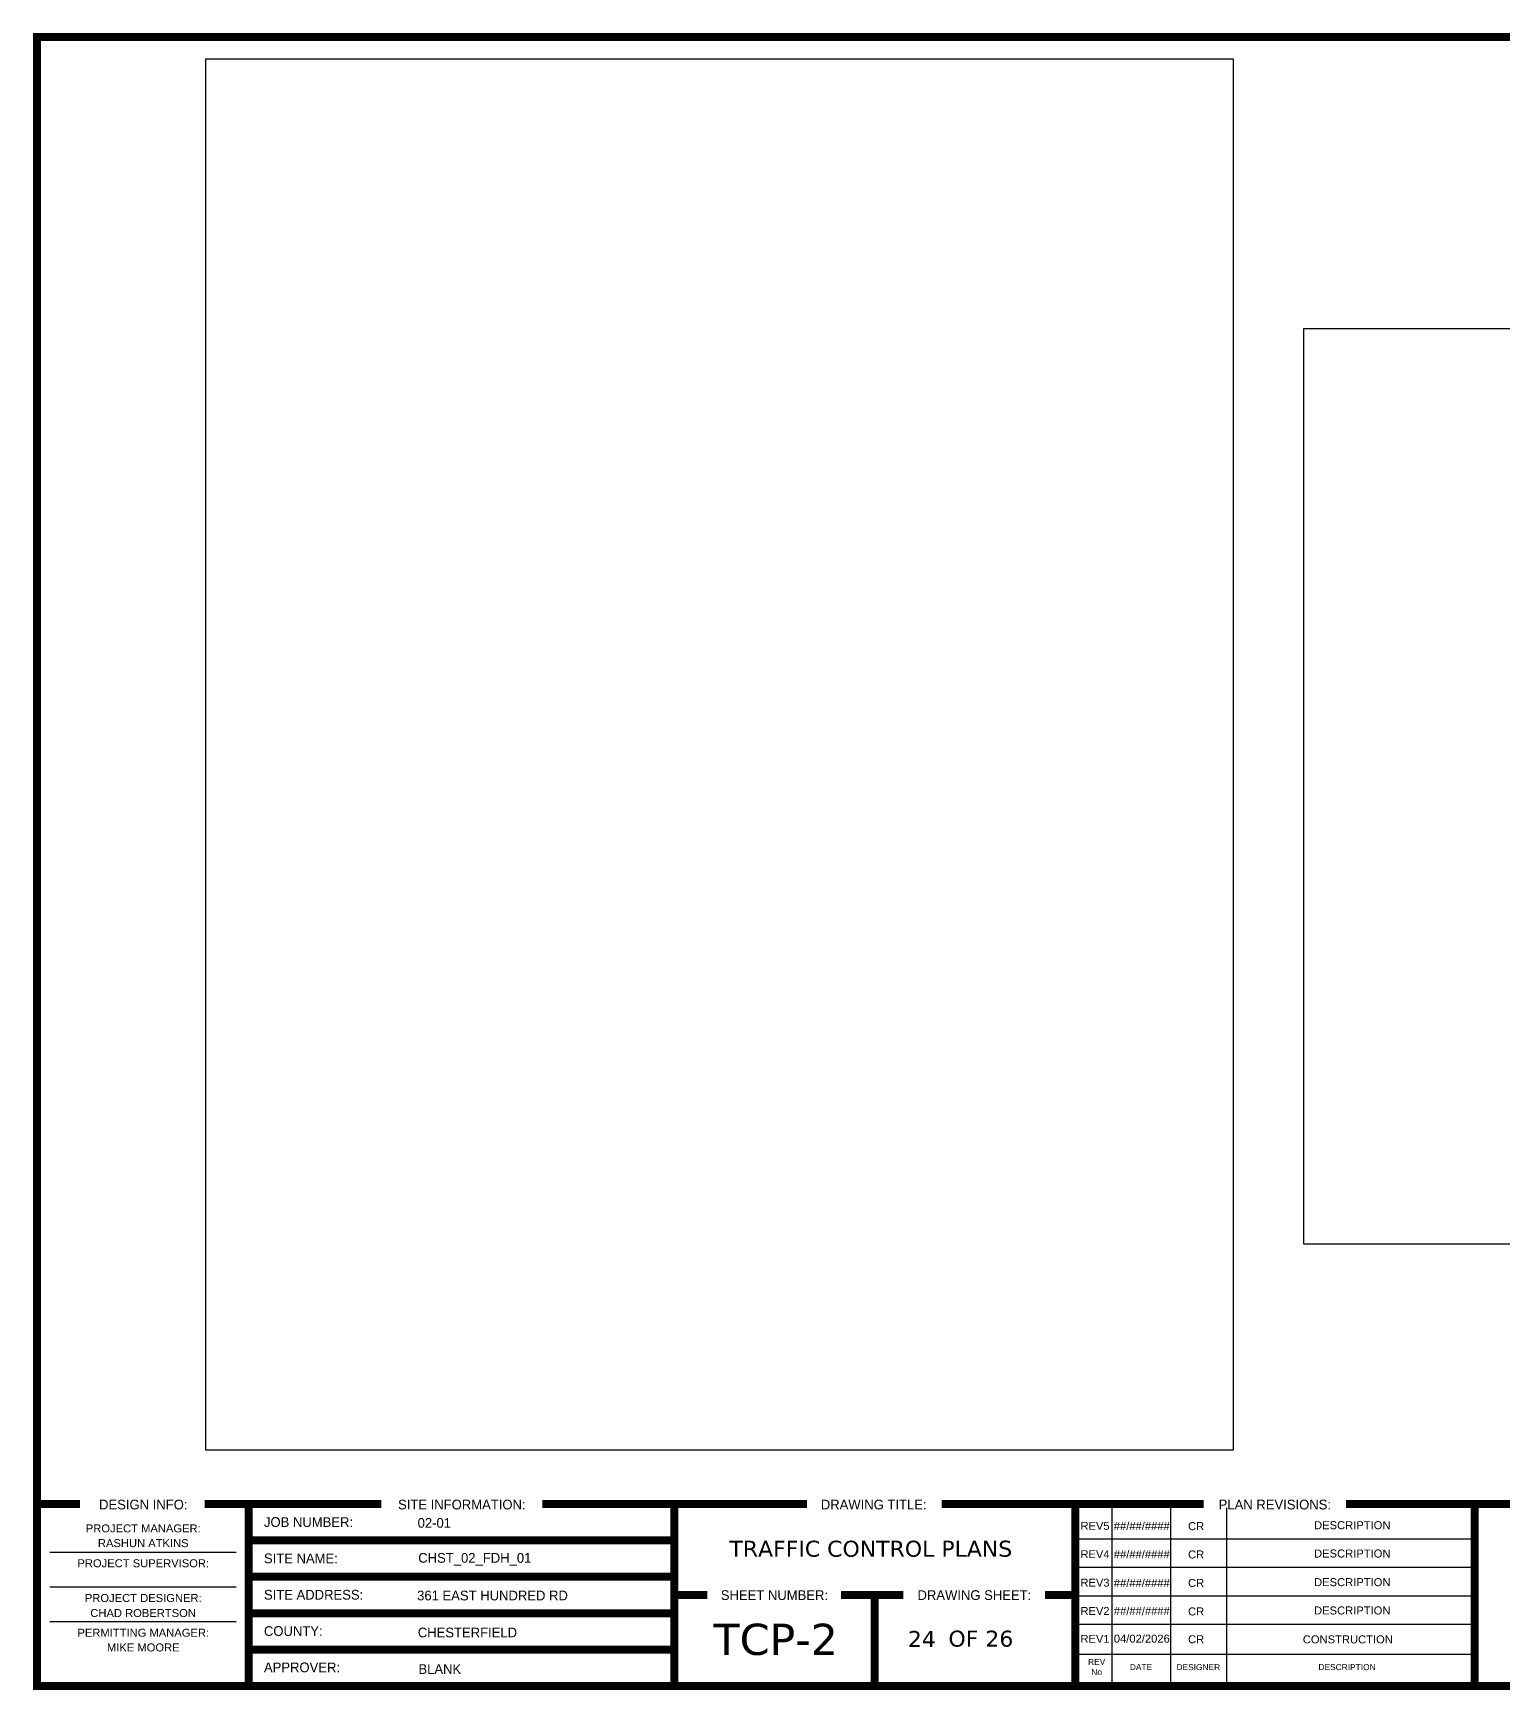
# Paper-space layout 'TCP-2' of a CAD drawing. Extents: x 0.2 to 16.8, y 0.2 to 10.6.
# Drawn here: x 0.23 to 9.41, y 0.22 to 10.57 of the extents above; entities that cross this region are included whole.
import ezdxf
from ezdxf.enums import TextEntityAlignment as Align

# ---------------------------------------------------------------- set-up
doc = ezdxf.new("R2010")
doc.units = 0
doc.header["$MEASUREMENT"] = 0
doc.linetypes.add('TEST', pattern=[95.846331, 41.216495, -5.729725, 7.441326, -7.70708, 25.513098, -8.238607])
doc.layers.get('DefPoints').update_dxf_attribs({"color": 1, "lineweight": 0})
doc.layers.add('Default', color=7, linetype='Continuous', lineweight=25)
doc.styles.add('Arial', font='arial.ttf')
doc.styles.add('MCI', font='FRADM.TTF')
doc.styles.get("Standard").update_dxf_attribs({"font": 'arial.ttf'})
doc.styles.add('Verdana', font='verdana.ttf')
picture_1 = doc.add_image_def('image5.png', size_in_pixel=(544, 737))
picture_2 = doc.add_image_def('image6.png', size_in_pixel=(630, 448))

# ---------------------------------------------------------------- blocks, each defined once
blk = doc.blocks.new('ALL PAGES BORDER')
at = {"color": 0, "const_width": 0.05}
for points in [[(0.251, 1.382), (0.251, 0.246), (16.753, 0.246), (16.753, 1.382), (8.427, 1.382)], [(0.519, 1.382), (0.251, 1.382)], [(1.298, 1.382), (1.573, 1.382)], [(2.401, 1.382), (1.573, 1.382)], [(5.06, 1.382), (3.407, 1.382)], [(4.231, 0.246), (4.231, 1.382)], [(7.539, 1.382), (5.901, 1.382)], [(6.737, 0.246), (6.737, 1.382)], [(9.231, 0.246), (9.231, 1.382)], [(1.573, 1.155), (4.231, 1.155)], [(1.573, 0.928), (4.231, 0.928)], [(4.437, 0.814), (4.231, 0.814)], [(5.662, 0.814), (5.272, 0.814)], [(5.484, 0.814), (5.484, 0.246)], [(6.737, 0.814), (6.548, 0.814)], [(1.573, 0.7), (4.231, 0.7)], [(1.573, 0.473), (4.231, 0.473)]]:
    blk.add_lwpolyline(points, dxfattribs=at)
at = {"color": 0}
blk.add_lwpolyline([(1.573, 1.382, 0.05, 0.05, 0), (1.573, 0.246, 0, 0, 0)], format="xyseb", dxfattribs=at)
for points in [[(6.965, 1.382), (6.965, 0.246)], [(7.331, 1.382), (7.331, 0.246)], [(7.68, 1.358), (7.68, 0.246)], [(6.737, 1.164), (9.231, 1.164)], [(6.737, 0.987), (9.231, 0.987)], [(6.737, 0.808), (9.231, 0.808)], [(6.737, 0.631), (9.231, 0.631)], [(6.737, 0.444), (9.231, 0.444)]]:
    blk.add_lwpolyline(points, dxfattribs=at)
at = {"color": 0, "linetype": 'TEST'}
for points in [[(1.494, 1.08), (0.33, 1.08)], [(1.494, 0.862), (0.33, 0.862)], [(1.494, 0.645), (0.33, 0.645)]]:
    blk.add_lwpolyline(points, dxfattribs=at)
for p in [(1.573, 1.155), (1.573, 0.928), (1.573, 0.7), (1.573, 0.473)]:
    blk.add_point(p)
at = {"transparency": 33554687}
for s, height, style, p in [('DESIGN INFO:', 0.06092, 'MCI', (0.914, 1.379)), ('SITE INFORMATION:', 0.06092, 'MCI', (2.904, 1.379)), ('DRAWING TITLE:', 0.06092, 'MCI', (5.477, 1.379)), ('PLAN REVISIONS:', 0.06092, 'MCI', (7.983, 1.379)), ('PROJECT MANAGER:', 0.05, 'Arial', (0.914, 1.23)), ('RASHUN ATKINS', 0.05, 'Arial', (0.914, 1.138)), ('PROJECT SUPERVISOR:', 0.05, 'Arial', (0.914, 1.012)), ('SHEET NUMBER:', 0.06092, 'MCI', (4.857, 0.813)), ('DRAWING SHEET:', 0.06092, 'MCI', (6.106, 0.813)), ('PROJECT DESIGNER:', 0.05, 'Arial', (0.914, 0.795)), ('PERMITTING MANAGER:', 0.05, 'Arial', (0.914, 0.578)), ('MIKE MOORE', 0.05, 'Arial', (0.914, 0.486)), ('REV', 0.0374, 'Arial', (6.87, 0.396)), ('No', 0.0374, 'Arial', (6.87, 0.332)), ('DATE', 0.0374, 'Arial', (7.147, 0.363)), ('DESIGNER', 0.0374, 'Arial', (7.505, 0.363)), ('DESCRIPTION', 0.0374, 'Arial', (8.434, 0.363))]:
    blk.add_text(s, height=height, dxfattribs=dict(at, style=style)).set_placement(p, align=Align.MIDDLE_CENTER)
for s, height, p in [('REV1', 0.0497, (6.769, 0.515)), ('CR', 0.05, (7.441, 0.512))]:
    blk.add_text(s, height=height, dxfattribs=at).set_placement(p)
at = {"ltscale": 0.01, "attachment_point": 4, "style": 'MCI'}
for s, insert, char_height, width in [('JOB NUMBER:', (1.668, 1.269), 0.06092, 0.57071), ('02-01', (2.628, 1.264), 0.0609, 1.53334), ('SITE NAME:', (1.668, 1.042), 0.0609, 0.57071), ('CHST_02_FDH_01', (2.632, 1.037), 0.06092, 1.54478), ('SITE ADDRESS:', (1.668, 0.815), 0.06092, 0.61083), ('361 EAST HUNDRED RD', (2.625, 0.81), 0.06092, 1.41099), ('COUNTY:', (1.668, 0.588), 0.0609, 0.57071), ('CHESTERFIELD', (2.629, 0.579), 0.06092, 1.54706), ('APPROVER:', (1.668, 0.361), 0.0609, 0.57071)]:
    blk.add_mtext(s, dxfattribs=dict(at, insert=insert, char_height=char_height, width=width))
at = {"insert": (0.913, 0.726), "char_height": 0.05, "width": 0.70597, "attachment_point": 2, "style": 'Arial'}
blk.add_mtext('CHAD ROBERTSON', dxfattribs=at)
at = {"transparency": 33554687, "char_height": 0.05}
for s, insert, attachment_point in [('04/02/2026', (6.977, 0.566), 1), ('CONSTRUCTION', (8.439, 0.536), 5)]:
    blk.add_mtext(s, dxfattribs=dict(at, insert=insert, attachment_point=attachment_point))
at = {"layer": 'DefPoints', "ltscale": 0.01, "insert": (2.633, 0.351), "char_height": 0.0609, "width": 1.54706, "attachment_point": 4, "style": 'MCI'}
blk.add_mtext('BLANK', dxfattribs=at)
blk = doc.blocks.new('TCP2')
at = {"color": 0, "linetype": 'Continuous'}
blk.add_lwpolyline([(14.752, 10.549, 0.05, 0.05, 0), (0.251, 10.549, 0.05, 0.05, 0), (0.251, 0.246, 0.05, 0.05, 0), (16.753, 0.246, 0.05, 0.05, 0), (16.753, 10.549, 0.05, 0.05, 0), (16.356, 10.549, 0.05, 0.05, 0), (15.15, 10.549, 0.05, 0.05, 0)], format="xyseb", close=True, dxfattribs=at)
at = {"layer": 'Default'}
blk.add_blockref('ALL PAGES BORDER', (0, 0), dxfattribs=at)
at = {"style": 'Verdana'}
for s, height, p in [('TRAFFIC CONTROL PLANS', 0.1, (5.459, 1.103)), ('TCP-2', 0.1947, (4.865, 0.537))]:
    blk.add_text(s, height=height, dxfattribs=at).set_placement(p, align=Align.MIDDLE_CENTER)
at = {"insert": (5.944, 0.54), "char_height": 0.1, "attachment_point": 4, "style": 'Verdana'}
blk.add_mtext('OF 26', dxfattribs=at)
at = {"layer": 'DefPoints', "transparency": 33554687}
for s, height, p in [('REV5', 0.0497, (6.769, 1.221)), ('CR', 0.05, (7.441, 1.219)), ('REV4', 0.0497, (6.769, 1.044)), ('CR', 0.05, (7.441, 1.042)), ('REV3', 0.0497, (6.769, 0.866)), ('CR', 0.05, (7.441, 0.864)), ('REV2', 0.0497, (6.769, 0.689)), ('CR', 0.05, (7.441, 0.686))]:
    blk.add_text(s, height=height, dxfattribs=at).set_placement(p)
at = {"layer": 'DefPoints', "char_height": 0.05, "attachment_point": 1}
for s, insert, width in [('##/##/####', (6.977, 1.27), 0.35134), ('DESCRIPTION', (8.228, 1.275), 0.43288), ('##/##/####', (6.977, 1.093), 0.35134), ('DESCRIPTION', (8.228, 1.098), 0.43288), ('##/##/####', (6.977, 0.914), 0.35134), ('DESCRIPTION', (8.228, 0.919), 0.43288), ('##/##/####', (6.977, 0.738), 0.35134), ('DESCRIPTION', (8.228, 0.742), 0.43288)]:
    blk.add_mtext(s, dxfattribs=dict(at, insert=insert, width=width))
at = {"layer": 'Default', "ltscale": 0.01}
image = blk.add_image(picture_1, insert=(1.304, 1.718), size_in_units=(6.418, 8.695), dxfattribs=at)
image.dxf.flags = 7
image = blk.add_image(picture_2, insert=(8.164, 3.006), size_in_units=(8.048, 5.723), dxfattribs=at)
image.dxf.flags = 7

psp = doc.layouts.new('TCP-2')

# ---------------------------------------------------------------- block references
at = {"layer": 'Default'}
psp.add_blockref('TCP2', (0, 0), dxfattribs=at)

# ---------------------------------------------------------------- texts
at = {"style": 'Verdana'}
psp.add_text('24', height=0.1, dxfattribs=at).set_placement((5.865, 0.539), align=Align.MIDDLE_RIGHT)

doc.saveas('drawing.dxf')
